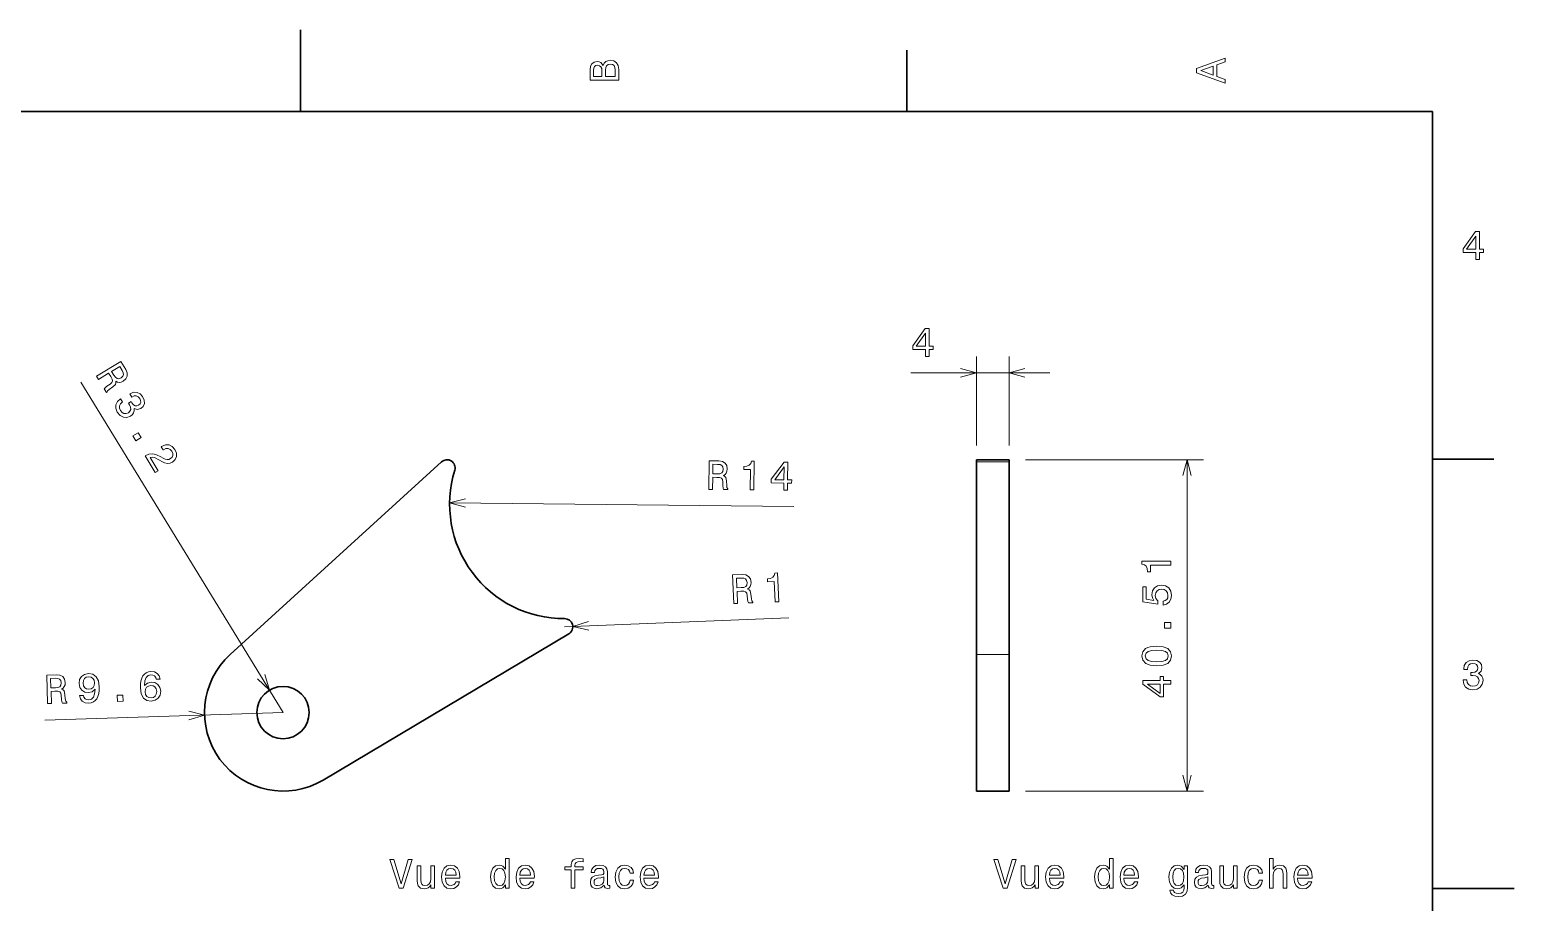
# Model space of a CAD drawing. Extents: x 0 to 297, y 0 to 210.
# Drawn here: x 115.4 to 297, y 103.3 to 210 of the extents above; entities that cross this region are included whole.
import ezdxf

# ---------------------------------------------------------------- set-up
doc = ezdxf.new("R2010")
doc.units = 0

msp = doc.modelspace()

# ---------------------------------------------------------------- linework, layer by layer
at = {"color": 7, "lineweight": 35, "ltscale": 0.25}
for p, q in [((148.5, 200), (148.5, 210)), ((287, 105), (297, 105))]:
    msp.add_line(p, q, dxfattribs=at)
at = {"color": 7, "lineweight": 35, "ltscale": 0.1875}
for p, q in [((222.699997, 200), (222.699997, 207.5)), ((287, 157.5), (294.5, 157.5))]:
    msp.add_line(p, q, dxfattribs=at)
at = {"color": 7, "lineweight": 35}
for p, q in [((287, 200), (10, 200)), ((287, 10), (287, 200)), ((139.900635, 133.615265), (165.745941, 157.172165)), ((231.190292, 133.615265), (231.190292, 157.172165)), ((235.190292, 133.615265), (235.190292, 157.172165)), ((151.274261, 118.268944), (181.331314, 136.142975))]:
    msp.add_line(p, q, dxfattribs=at)
at = {"color": 7, "lineweight": 13, "ltscale": 0.271881}
for p, q in [((231.190292, 159.172165), (231.190292, 170.047394)), ((235.190292, 159.172165), (235.190292, 170.047394))]:
    msp.add_line(p, q, dxfattribs=at)
at = {"color": 7, "lineweight": 13, "ltscale": 0.425901}
msp.add_line((223.154266, 168.047394), (240.190292, 168.047394), dxfattribs=at)
at = {"color": 7, "lineweight": 13}
for p, q in [((146.367477, 126.52021), (121.619736, 166.920044)), ((237.190292, 157.433105), (258.966217, 157.433105)), ((256.966217, 116.920212), (256.966217, 157.433105)), ((166.751083, 152.156448), (208.847015, 151.693008)), ((180.82019, 137.002487), (208.254547, 138.11908)), ((146.367477, 126.52021), (117.237808, 125.603531)), ((237.190292, 116.920212), (258.966217, 116.920212))]:
    msp.add_line(p, q, dxfattribs=at)
at = {"color": 7, "lineweight": 35, "ltscale": 0.006524}
for p, q in [((231.190292, 157.433105), (231.190292, 157.172165)), ((235.190292, 157.433105), (235.190292, 157.172165))]:
    msp.add_line(p, q, dxfattribs=at)
at = {"color": 7, "lineweight": 35, "ltscale": 0.1}
for p, q in [((235.190292, 157.433105), (231.190292, 157.433105)), ((235.190292, 116.920212), (231.190292, 116.920212))]:
    msp.add_line(p, q, dxfattribs=at)
at = {"color": 7, "lineweight": 13, "ltscale": 0.1}
for p, q in [((235.190292, 157.172165), (231.190292, 157.172165)), ((231.190292, 133.615265), (235.190292, 133.615265))]:
    msp.add_line(p, q, dxfattribs=at)
at = {"color": 7, "lineweight": 35, "ltscale": 0.32028}
for p, q in [((231.190292, 133.615265), (231.190292, 120.804085)), ((235.190292, 133.615265), (235.190292, 120.804085))]:
    msp.add_line(p, q, dxfattribs=at)
at = {"color": 7, "lineweight": 35, "ltscale": 0.097097}
for p, q in [((231.190292, 120.804085), (231.190292, 116.920212)), ((235.190292, 120.804085), (235.190292, 116.920212))]:
    msp.add_line(p, q, dxfattribs=at)
at = {"color": 7, "lineweight": 13}
for points in [[(185.542007, 205.630417), (185.249496, 205.983429), (185.052811, 206.074219), (184.81073, 206.104477), (184.432495, 206.03891), (184.160156, 205.842224), (183.993729, 205.524506), (183.933212, 205.080704), (183.933212, 203.835022), (187.433212, 203.835022), (187.433212, 205.151306), (187.36261, 205.620331), (187.155838, 205.968307), (186.828018, 206.185165), (186.384216, 206.260818), (186.08667, 206.215424), (185.839554, 206.094391), (185.65799, 205.897705)], [(185.385666, 204.984879), (185.385666, 204.298996), (184.351807, 204.298996), (184.351807, 205.025223), (184.382065, 205.297562), (184.472839, 205.489197), (184.629181, 205.605194), (184.86116, 205.645538), (185.093155, 205.600143), (185.254532, 205.479111), (185.355408, 205.272339)], [(187.014618, 205.095825), (187.014618, 204.298996), (185.809296, 204.298996), (185.809296, 205.050446), (185.844589, 205.368164), (185.9505, 205.595108), (186.132065, 205.731277), (186.394302, 205.776657), (186.671692, 205.731277), (186.863327, 205.605194), (186.979324, 205.393372)], [(261.633209, 203.466858), (261.633209, 203.930847), (260.604401, 204.298996), (260.604401, 205.695969), (261.633209, 206.064133), (261.633209, 206.538193), (258.128174, 205.257217), (258.128174, 204.742798)], [(260.17572, 204.460388), (258.632477, 205), (260.17572, 205.539627)], [(292.277374, 181.916794), (292.731262, 181.916794), (292.731262, 182.784225), (293.23056, 182.784225), (293.23056, 183.187683), (292.731262, 183.187683), (292.731262, 185.341141), (292.272339, 185.341141), (290.739197, 183.228027), (290.739197, 182.784225), (292.277374, 182.784225)], [(291.162842, 183.187683), (292.277374, 184.756134), (292.277374, 183.187683)], [(224.949661, 170.047394), (225.403549, 170.047394), (225.403549, 170.914825), (225.902832, 170.914825), (225.902832, 171.318298), (225.403549, 171.318298), (225.403549, 173.471741), (224.944611, 173.471741), (223.411469, 171.358643), (223.411469, 170.914825), (224.949661, 170.914825)], [(223.835114, 171.318298), (224.949661, 172.886734), (224.949661, 171.318298)], [(123.53067, 167.629303), (123.775665, 167.229355), (125.035713, 168.001221), (125.28598, 167.592682), (125.457481, 167.283737), (125.513184, 167.057648), (125.434494, 166.867493), (125.207108, 166.669067), (124.833237, 166.410461), (124.595306, 166.229233), (124.47641, 166.085419), (124.753014, 165.633881), (124.834724, 165.683929), (124.894547, 165.856598), (125.097099, 166.027985), (125.560318, 166.353149), (125.872467, 166.644897), (125.923691, 166.812317), (125.910568, 167.017181), (126.123459, 166.911011), (126.347733, 166.882813), (126.584373, 166.92131), (126.82811, 167.035126), (127.152466, 167.31662), (127.318024, 167.654602), (127.307571, 168.038544), (127.126389, 168.459839), (126.515213, 169.45755)], [(126.692352, 168.347733), (126.827248, 168.069595), (126.85881, 167.834625), (126.779427, 167.626297), (126.566605, 167.442703), (126.290833, 167.332916), (126.069183, 167.356827), (125.870598, 167.507233), (125.683136, 167.764999), (125.40126, 168.225143), (126.394669, 168.833679)], [(126.500023, 164.886688), (126.469917, 164.86824), (126.09922, 164.546539), (125.913399, 164.154739), (125.910522, 163.715317), (126.095581, 163.249084), (126.442657, 162.846619), (126.837357, 162.62709), (127.270111, 162.596466), (127.704575, 162.756165), (127.937233, 162.945984), (128.085693, 163.167053), (128.149979, 163.419342), (128.139648, 163.696884), (128.543106, 163.559616), (128.973541, 163.687256), (129.26947, 163.957245), (129.409912, 164.297592), (129.384628, 164.696106), (129.187637, 165.143188), (128.881744, 165.488083), (128.510742, 165.668915), (128.091156, 165.678024), (127.651703, 165.497543), (127.621597, 165.479095), (127.856056, 165.096359), (128.152359, 165.230545), (128.418671, 165.239914), (128.649734, 165.133057), (128.848175, 164.90567), (128.950745, 164.66098), (128.960541, 164.44223), (128.874924, 164.253754), (128.700806, 164.093872), (128.46637, 164.003479), (128.26123, 164.01976), (128.064575, 164.147705), (127.888611, 164.377014), (127.790176, 164.547379), (127.450439, 164.339264), (127.58812, 164.133804), (127.715378, 163.839172), (127.735985, 163.573822), (127.642029, 163.350662), (127.449051, 163.173309), (127.170639, 163.06781), (126.909317, 163.079254), (126.672028, 163.205948), (126.472626, 163.44458), (126.34967, 163.741852), (126.357498, 164.018707), (126.487534, 164.269867), (126.742386, 164.491028)], [(127.99614, 160.3396), (128.35968, 159.746124), (129.000458, 160.138641), (128.636902, 160.732117)], [(129.486664, 157.906372), (130.743256, 155.855026), (131.113098, 156.081589), (130.119934, 157.702881), (130.37738, 157.736374), (130.639938, 157.684296), (131.237686, 157.393982), (131.522125, 157.219284), (131.88092, 157.048737), (132.219757, 156.978333), (132.544617, 157.017639), (132.8591, 157.151138), (133.175552, 157.445526), (133.335571, 157.821518), (133.326508, 158.241806), (133.146027, 158.681259), (132.820023, 159.049332), (132.425583, 159.239441), (131.979233, 159.243988), (131.511337, 159.052002), (131.451126, 159.015121), (131.690857, 158.623779), (131.725266, 158.644852), (132.041412, 158.785278), (132.32756, 158.800888), (132.578445, 158.700256), (132.775909, 158.484116), (132.885696, 158.208344), (132.891464, 157.957565), (132.797516, 157.734406), (132.613129, 157.562317), (132.396866, 157.471237), (132.179092, 157.450211), (131.948578, 157.49826), (131.703644, 157.608444), (131.410614, 157.777878), (130.885803, 158.035995), (130.420197, 158.158859), (129.968155, 158.124435), (129.499557, 157.914276)], [(198.454971, 153.807541), (198.923965, 153.802368), (198.940231, 155.279953), (199.419312, 155.274673), (199.772141, 155.255661), (199.993256, 155.182617), (200.112457, 155.014862), (200.159607, 154.716782), (200.179825, 154.262634), (200.206802, 153.964767), (200.265381, 153.787598), (200.794891, 153.781769), (200.795944, 153.877594), (200.681503, 154.020065), (200.644058, 154.282745), (200.614975, 154.847946), (200.533844, 155.267441), (200.419312, 155.399841), (200.238815, 155.49765), (200.441925, 155.621506), (200.585068, 155.796448), (200.678284, 156.017334), (200.711487, 156.284286), (200.645538, 156.708664), (200.447327, 157.028595), (200.116608, 157.223892), (199.663452, 157.294434), (198.4935, 157.307327)], [(199.527618, 156.867233), (199.834915, 156.833588), (200.050705, 156.735382), (200.184921, 156.557388), (200.227249, 156.279526), (200.173599, 155.987595), (200.035492, 155.812592), (199.802521, 155.724365), (199.484543, 155.702652), (198.944946, 155.708588), (198.957779, 156.873505)], [(203.524551, 153.751724), (203.983459, 153.746674), (204.022263, 157.271667), (203.679337, 157.275452), (203.58519, 156.968826), (203.401367, 156.764069), (203.122665, 156.646088), (202.738968, 156.60997), (202.735016, 156.251923), (203.551971, 156.24292)], [(207.628479, 153.706543), (208.082336, 153.701538), (208.091888, 154.568924), (208.591141, 154.563431), (208.595581, 154.966858), (208.096329, 154.972351), (208.120041, 157.125687), (207.661133, 157.130737), (206.104828, 155.034637), (206.09993, 154.590851), (207.638031, 154.573914)], [(206.527985, 154.989624), (207.659729, 156.5457), (207.642471, 154.977356)], [(206.56575, 140.052002), (207.024307, 140.070663), (206.880951, 143.592972), (206.538284, 143.579025), (206.460098, 143.267944), (206.287094, 143.053955), (206.014877, 142.921753), (205.633545, 142.865845), (205.648102, 142.508072), (206.464432, 142.54129)], [(254.966217, 144.557922), (254.966217, 145.016861), (251.44101, 145.016861), (251.44101, 144.67392), (251.748627, 144.583145), (251.955414, 144.401581), (252.076447, 144.124207), (252.116791, 143.740921), (252.474854, 143.740921), (252.474854, 144.557922)], [(201.500061, 139.845825), (201.968689, 139.864899), (201.9086, 141.341339), (202.387314, 141.360825), (202.740662, 141.360062), (202.965256, 141.298553), (203.092957, 141.137177), (203.155441, 140.841919), (203.199097, 140.389435), (203.24144, 140.093369), (203.309082, 139.919464), (203.838181, 139.940994), (203.83429, 140.036728), (203.712646, 140.173111), (203.661667, 140.433502), (203.603424, 140.996445), (203.500732, 141.411194), (203.379501, 141.537491), (203.194199, 141.625854), (203.39064, 141.760025), (203.524551, 141.942139), (203.606232, 142.167557), (203.625595, 142.435852), (203.537827, 142.856262), (203.323334, 143.165512), (202.982971, 143.34346), (202.526794, 143.390518), (201.357727, 143.342926)], [(202.413208, 142.956863), (202.721817, 142.939133), (202.942398, 142.852219), (203.085632, 142.681381), (203.142258, 142.406082), (203.10376, 142.111771), (202.974884, 141.929871), (202.74678, 141.829727), (202.430344, 141.791611), (201.891174, 141.769669), (201.843796, 142.933685)], [(254.053391, 139.661957), (254.466934, 139.772903), (254.789703, 140.02002), (254.991425, 140.383133), (255.067078, 140.847122), (254.976303, 141.356476), (254.729187, 141.754898), (254.335815, 142.00705), (253.831482, 142.102875), (253.362473, 142.017151), (252.994324, 141.77507), (252.757294, 141.39682), (252.671539, 140.907639), (252.732071, 140.529388), (252.898499, 140.236877), (251.955414, 140.378098), (251.955414, 141.91124), (251.54187, 141.91124), (251.54187, 140.040192), (253.397766, 139.762817), (253.397766, 140.166275), (253.160736, 140.458786), (253.075012, 140.831985), (253.130493, 141.154755), (253.29187, 141.401871), (253.538986, 141.558212), (253.856705, 141.613678), (254.174438, 141.558212), (254.421539, 141.39682), (254.577881, 141.149704), (254.633362, 140.831985), (254.598053, 140.564697), (254.482071, 140.357925), (254.300507, 140.206619), (254.053391, 140.130981)], [(254.966217, 136.828674), (254.966217, 137.524643), (254.214783, 137.524643), (254.214783, 136.828674)], [(253.256561, 132.22522), (254.04834, 132.300858), (254.61319, 132.537888), (254.956131, 132.916138), (255.067078, 133.440628), (254.956131, 133.960083), (254.61319, 134.338333), (254.04834, 134.570313), (253.256561, 134.651001), (252.469818, 134.570313), (252.157135, 134.474487), (251.899933, 134.338333), (251.556992, 133.960083), (251.44101, 133.440628), (251.556992, 132.916138), (251.904968, 132.537888), (252.469818, 132.300858)], [(253.256561, 132.709366), (252.646332, 132.74971), (252.207581, 132.875793), (251.950363, 133.102737), (251.859589, 133.440628), (251.950363, 133.773483), (252.207581, 134.000427), (252.646332, 134.126511), (253.256561, 134.166855), (253.871826, 134.126511), (254.310608, 134.000427), (254.56781, 133.773483), (254.653534, 133.440628), (254.56781, 133.102737), (254.310608, 132.875793), (253.871826, 132.74971)], [(290.729126, 130.51622), (290.729126, 130.480911), (290.809814, 129.996765), (291.046844, 129.633652), (291.420044, 129.401657), (291.914276, 129.315933), (292.438782, 129.401657), (292.832153, 129.623566), (293.08429, 129.976593), (293.175079, 130.430481), (293.134735, 130.728027), (293.023773, 130.970108), (292.842224, 131.156708), (292.600159, 131.292877), (292.927948, 131.565216), (293.043945, 131.998932), (292.968292, 132.392303), (292.751434, 132.68985), (292.398407, 132.87645), (291.914276, 132.942017), (291.460388, 132.861313), (291.112396, 132.63942), (290.885468, 132.286392), (290.809814, 131.817368), (290.809814, 131.782074), (291.258636, 131.782074), (291.299011, 132.104828), (291.430115, 132.336823), (291.641937, 132.478027), (291.939484, 132.528473), (292.201721, 132.488113), (292.393372, 132.382217), (292.509369, 132.210739), (292.554749, 131.97876), (292.509369, 131.731628), (292.388336, 131.565216), (292.176514, 131.46434), (291.889069, 131.434082), (291.692383, 131.439133), (291.692383, 131.04071), (291.939484, 131.050797), (292.257202, 131.005417), (292.494232, 130.884369), (292.635468, 130.687683), (292.685883, 130.430481), (292.630402, 130.13797), (292.484161, 129.921112), (292.252167, 129.784943), (291.944519, 129.739563), (291.626801, 129.789993), (291.394806, 129.941284), (291.248566, 130.183365), (291.193085, 130.51622)], [(117.568077, 127.614914), (118.036865, 127.629669), (117.990387, 129.106598), (118.469254, 129.121674), (118.822586, 129.117645), (119.0466, 129.054062), (119.172806, 128.891525), (119.232574, 128.595703), (119.272057, 128.142838), (119.311661, 127.846382), (119.377701, 127.67186), (119.906982, 127.688515), (119.903961, 127.784286), (119.783585, 127.921783), (119.735016, 128.182632), (119.681961, 128.746078), (119.583099, 129.161774), (119.463043, 129.289185), (119.278564, 129.379242), (119.476227, 129.511612), (119.611816, 129.692474), (119.695564, 129.917114), (119.717407, 130.185226), (119.633507, 130.60643), (119.421883, 130.917648), (119.083168, 131.098724), (118.627441, 131.149979), (117.457993, 131.113174)], [(121.489128, 128.606171), (121.577271, 128.210327), (121.803696, 127.909668), (122.152496, 127.728905), (122.608383, 127.672615), (122.904678, 127.717255), (123.168976, 127.816399), (123.3909, 127.979797), (123.575462, 128.207611), (123.717957, 128.489624), (123.818069, 128.835876), (123.871231, 129.23111), (123.882156, 129.685577), (123.774094, 130.393616), (123.510757, 130.905045), (123.10775, 131.2052), (122.564896, 131.299118), (122.073761, 131.192841), (121.708359, 130.939148), (121.478149, 130.558517), (121.412247, 130.087189), (121.508133, 129.60582), (121.756622, 129.2453), (122.116768, 129.024536), (122.56778, 128.963043), (123.038589, 129.07373), (123.387283, 129.37735), (123.324234, 128.815292), (123.175461, 128.412003), (122.935928, 128.167313), (122.600571, 128.08107), (122.337341, 128.108109), (122.142303, 128.212982), (122.010742, 128.385437), (121.952881, 128.620758)], [(121.901039, 130.10762), (121.941612, 130.421738), (122.074982, 130.673172), (122.291855, 130.836411), (122.577431, 130.900894), (122.876579, 130.854813), (123.10833, 130.705688), (123.25708, 130.46817), (123.322372, 130.157394), (123.276917, 129.838089), (123.143227, 129.596725), (122.915955, 129.443253), (122.610062, 129.383163), (122.33123, 129.42485), (122.109879, 129.564209), (121.961441, 129.791641)], [(131.323883, 130.605972), (131.215271, 131.011261), (130.983948, 131.306732), (130.635162, 131.487488), (130.189514, 131.539063), (129.893219, 131.494415), (129.63916, 131.390549), (129.417236, 131.227142), (129.232666, 130.999329), (129.090179, 130.717331), (128.989899, 130.376114), (128.93187, 129.975677), (128.925812, 129.526413), (129.028992, 128.813171), (129.292328, 128.301743), (129.700378, 128.001755), (130.248108, 127.913025), (130.734207, 128.01915), (131.099762, 128.267792), (131.329987, 128.648422), (131.400757, 129.124954), (131.300003, 129.60112), (131.056549, 129.961807), (130.69136, 130.182419), (130.245239, 130.2491), (129.769547, 130.133224), (129.420685, 129.834641), (129.478851, 130.391495), (129.627625, 130.794785), (129.867157, 131.039474), (130.207397, 131.13092), (130.460709, 131.098526), (130.655579, 130.998688), (130.787155, 130.826233), (130.860138, 130.591385)], [(254.966217, 129.981979), (254.966217, 130.435883), (254.098785, 130.435883), (254.098785, 130.93515), (253.695313, 130.93515), (253.695313, 130.435883), (251.54187, 130.435883), (251.54187, 129.976944), (253.654968, 128.443802), (254.098785, 128.443802), (254.098785, 129.981979)], [(118.509865, 130.717392), (118.818298, 130.696823), (119.038071, 130.60788), (119.179718, 130.43573), (119.23381, 130.159927), (119.192596, 129.865967), (119.062057, 129.685257), (118.833038, 129.587234), (118.516266, 129.552032), (117.976906, 129.535065), (117.940262, 130.699478)], [(130.911972, 129.104523), (130.866516, 128.785217), (130.733002, 128.538818), (130.51123, 128.370377), (130.230545, 128.311081), (129.931549, 128.352127), (129.699799, 128.501251), (129.546005, 128.738617), (129.490646, 129.054749), (129.531219, 129.368866), (129.664902, 129.610214), (129.892014, 129.768738), (130.202789, 129.834015), (130.476746, 129.78714), (130.69809, 129.647781), (130.846695, 129.415298)], [(253.695313, 128.867432), (252.126877, 129.981979), (253.695313, 129.981979)], [(126.112549, 127.883797), (126.808167, 127.905693), (126.784531, 128.656754), (126.088913, 128.634872)], [(161.689377, 108.568626), (160.811844, 105.588081), (159.909119, 108.568626), (159.430008, 108.568626), (160.559692, 105.063583), (161.064011, 105.063583), (162.168472, 108.568626)], [(164.891815, 107.771797), (164.448013, 107.771797), (164.448013, 106.208397), (164.397583, 105.845284), (164.251328, 105.583038), (164.024384, 105.421654), (163.726837, 105.371223), (163.489807, 105.411568), (163.338501, 105.5326), (163.252777, 105.739372), (163.232605, 106.031883), (163.232605, 107.771797), (162.788788, 107.771797), (162.788788, 105.991539), (162.803925, 105.633469), (162.89975, 105.335915), (163.192261, 105.063583), (163.66127, 104.967766), (163.913437, 105.003067), (164.130295, 105.093842), (164.316895, 105.250183), (164.468185, 105.477127), (164.468185, 105.063583), (164.891815, 105.063583)], [(166.228271, 106.289085), (168.003494, 106.289085), (168.00853, 106.495857), (167.927841, 107.075829), (167.705948, 107.509552), (167.352921, 107.771797), (166.883896, 107.867615), (166.424957, 107.766754), (166.07193, 107.484329), (165.844986, 107.025398), (165.764297, 106.420212), (165.839951, 105.799896), (166.066895, 105.346001), (166.414871, 105.063583), (166.868774, 104.967766), (167.262146, 105.033325), (167.5849, 105.204796), (167.82193, 105.477127), (167.958099, 105.84024), (167.519348, 105.84024), (167.428558, 105.638512), (167.29744, 105.487213), (166.92424, 105.36618), (166.63678, 105.421654), (166.419922, 105.598167), (166.278702, 105.885628), (166.228271, 106.273956)], [(166.228271, 106.662285), (166.283752, 107.010269), (166.419922, 107.267471), (166.626694, 107.423813), (166.899033, 107.479286), (167.166321, 107.423813), (167.373093, 107.267471), (167.499176, 107.010269), (167.544556, 106.662285)], [(173.576263, 105.48217), (173.576263, 105.063583), (174.020065, 105.063583), (174.020065, 108.684624), (173.581299, 108.684624), (173.581299, 107.358253), (173.243408, 107.741539), (173.036636, 107.832314), (172.799606, 107.867615), (172.370926, 107.766754), (172.038071, 107.484329), (171.821213, 107.030441), (171.745575, 106.420212), (171.821213, 105.809982), (172.038071, 105.351044), (172.370926, 105.063583), (172.799606, 104.967766), (173.036636, 105.003067), (173.248444, 105.093842)], [(172.875244, 107.4692), (173.167755, 107.398598), (173.389664, 107.201912), (173.520782, 106.8741), (173.571213, 106.420212), (173.520782, 105.961281), (173.389664, 105.633469), (173.167755, 105.43174), (172.875244, 105.36618), (172.59787, 105.43174), (172.386063, 105.633469), (172.244843, 105.966324), (172.199463, 106.420212), (172.244843, 106.869057), (172.386063, 107.196869), (172.59787, 107.398598)], [(175.336349, 106.289085), (177.111557, 106.289085), (177.116608, 106.495857), (177.035919, 107.075829), (176.814011, 107.509552), (176.460983, 107.771797), (175.991974, 107.867615), (175.533035, 107.766754), (175.180008, 107.484329), (174.953064, 107.025398), (174.872375, 106.420212), (174.948013, 105.799896), (175.174957, 105.346001), (175.522949, 105.063583), (175.976837, 104.967766), (176.370209, 105.033325), (176.692978, 105.204796), (176.930008, 105.477127), (177.066177, 105.84024), (176.627411, 105.84024), (176.536636, 105.638512), (176.405518, 105.487213), (176.032318, 105.36618), (175.744843, 105.421654), (175.527985, 105.598167), (175.38678, 105.885628), (175.336349, 106.273956)], [(175.336349, 106.662285), (175.391815, 107.010269), (175.527985, 107.267471), (175.734756, 107.423813), (176.007095, 107.479286), (176.274384, 107.423813), (176.481155, 107.267471), (176.607239, 107.010269), (176.652634, 106.662285)], [(181.635345, 107.30278), (181.635345, 105.063583), (182.079147, 105.063583), (182.079147, 107.30278), (183.087784, 107.30278), (183.087784, 107.681015), (182.079147, 107.681015), (182.079147, 107.847443), (182.114441, 108.049171), (182.230438, 108.185341), (182.427124, 108.266029), (182.709549, 108.296295), (183.087784, 108.276123), (183.087784, 108.659409), (182.608673, 108.684624), (182.174957, 108.639229), (181.872375, 108.503067), (181.690811, 108.266029), (181.635345, 107.928139), (181.635345, 107.681015), (180.82338, 107.681015), (180.82338, 107.30278)], [(185.664871, 105.416611), (185.664871, 105.401482), (185.690094, 105.230011), (185.765747, 105.108971), (186.083466, 105.013153), (186.330582, 105.053497), (186.330582, 105.396439), (186.22467, 105.38131), (186.083466, 105.446869), (186.058243, 105.648598), (186.058243, 107.050613), (185.997726, 107.408684), (185.821213, 107.660843), (185.51358, 107.812141), (185.079865, 107.867615), (184.656235, 107.807098), (184.343552, 107.635628), (184.146866, 107.36834), (184.081299, 107.015312), (184.081299, 106.985054), (184.479721, 106.985054), (184.515015, 107.196869), (184.625977, 107.348167), (184.807526, 107.438942), (185.064728, 107.474243), (185.311859, 107.449028), (185.488358, 107.373383), (185.594269, 107.242256), (185.629578, 107.060699), (185.609406, 106.848885), (185.528717, 106.742981), (185.326981, 106.692543), (184.94873, 106.652199), (184.515015, 106.561424), (184.207382, 106.40004), (184.025833, 106.147881), (183.970352, 105.774681), (184.020782, 105.441826), (184.177124, 105.19471), (184.429291, 105.038368), (184.777267, 104.982895), (185.246292, 105.088799)], [(188.816895, 106.8741), (189.255646, 106.8741), (189.164871, 107.277557), (188.948013, 107.595284), (188.610123, 107.791969), (188.171356, 107.867615), (187.68721, 107.766754), (187.319061, 107.484329), (187.087067, 107.025398), (187.006378, 106.410126), (187.082031, 105.799896), (187.30896, 105.346001), (187.667038, 105.063583), (188.156235, 104.967766), (188.589951, 105.043411), (188.927841, 105.255226), (189.159836, 105.588081), (189.260696, 106.031883), (188.837067, 106.031883), (188.761414, 105.749466), (188.620209, 105.537643), (188.418472, 105.406525), (188.171356, 105.36618), (187.863724, 105.43174), (187.641815, 105.633469), (187.505646, 105.961281), (187.460266, 106.425255), (187.505646, 106.879143), (187.646866, 107.206955), (187.87381, 107.408684), (188.171356, 107.479286), (188.433609, 107.433899), (188.630295, 107.317909), (188.761414, 107.126266)], [(190.516464, 106.289085), (192.291672, 106.289085), (192.296722, 106.495857), (192.216034, 107.075829), (191.994125, 107.509552), (191.641098, 107.771797), (191.172073, 107.867615), (190.71315, 107.766754), (190.360123, 107.484329), (190.133179, 107.025398), (190.05249, 106.420212), (190.128128, 105.799896), (190.355072, 105.346001), (190.703064, 105.063583), (191.156952, 104.967766), (191.550323, 105.033325), (191.873093, 105.204796), (192.110123, 105.477127), (192.246292, 105.84024), (191.807526, 105.84024), (191.716751, 105.638512), (191.585632, 105.487213), (191.212433, 105.36618), (190.924957, 105.421654), (190.708099, 105.598167), (190.566895, 105.885628), (190.516464, 106.273956)], [(190.516464, 106.662285), (190.57193, 107.010269), (190.708099, 107.267471), (190.914871, 107.423813), (191.18721, 107.479286), (191.454498, 107.423813), (191.66127, 107.267471), (191.787354, 107.010269), (191.832733, 106.662285)], [(235.585831, 108.568626), (234.708298, 105.588081), (233.805573, 108.568626), (233.326462, 108.568626), (234.456146, 105.063583), (234.960464, 105.063583), (236.064926, 108.568626)], [(238.788269, 107.771797), (238.344467, 107.771797), (238.344467, 106.208397), (238.294037, 105.845284), (238.147781, 105.583038), (237.920837, 105.421654), (237.623291, 105.371223), (237.386261, 105.411568), (237.234955, 105.5326), (237.149231, 105.739372), (237.129059, 106.031883), (237.129059, 107.771797), (236.685242, 107.771797), (236.685242, 105.991539), (236.700378, 105.633469), (236.796204, 105.335915), (237.088715, 105.063583), (237.557724, 104.967766), (237.809891, 105.003067), (238.026749, 105.093842), (238.213348, 105.250183), (238.364639, 105.477127), (238.364639, 105.063583), (238.788269, 105.063583)], [(240.124725, 106.289085), (241.899948, 106.289085), (241.904984, 106.495857), (241.824295, 107.075829), (241.602402, 107.509552), (241.249374, 107.771797), (240.78035, 107.867615), (240.321411, 107.766754), (239.968384, 107.484329), (239.74144, 107.025398), (239.660751, 106.420212), (239.736404, 105.799896), (239.963348, 105.346001), (240.311325, 105.063583), (240.765228, 104.967766), (241.1586, 105.033325), (241.481354, 105.204796), (241.718384, 105.477127), (241.854553, 105.84024), (241.415802, 105.84024), (241.325012, 105.638512), (241.193893, 105.487213), (240.820694, 105.36618), (240.533234, 105.421654), (240.316376, 105.598167), (240.175156, 105.885628), (240.124725, 106.273956)], [(240.124725, 106.662285), (240.180206, 107.010269), (240.316376, 107.267471), (240.523148, 107.423813), (240.795486, 107.479286), (241.062775, 107.423813), (241.269547, 107.267471), (241.39563, 107.010269), (241.44101, 106.662285)], [(247.472717, 105.48217), (247.472717, 105.063583), (247.916519, 105.063583), (247.916519, 108.684624), (247.477753, 108.684624), (247.477753, 107.358253), (247.139862, 107.741539), (246.93309, 107.832314), (246.69606, 107.867615), (246.26738, 107.766754), (245.934525, 107.484329), (245.717667, 107.030441), (245.642029, 106.420212), (245.717667, 105.809982), (245.934525, 105.351044), (246.26738, 105.063583), (246.69606, 104.967766), (246.93309, 105.003067), (247.144897, 105.093842)], [(246.771698, 107.4692), (247.064209, 107.398598), (247.286118, 107.201912), (247.417236, 106.8741), (247.467667, 106.420212), (247.417236, 105.961281), (247.286118, 105.633469), (247.064209, 105.43174), (246.771698, 105.36618), (246.494324, 105.43174), (246.282516, 105.633469), (246.141296, 105.966324), (246.095917, 106.420212), (246.141296, 106.869057), (246.282516, 107.196869), (246.494324, 107.398598)], [(249.232803, 106.289085), (251.008011, 106.289085), (251.013062, 106.495857), (250.932373, 107.075829), (250.710464, 107.509552), (250.357437, 107.771797), (249.888428, 107.867615), (249.429489, 107.766754), (249.076462, 107.484329), (248.849518, 107.025398), (248.768829, 106.420212), (248.844467, 105.799896), (249.071411, 105.346001), (249.419403, 105.063583), (249.873291, 104.967766), (250.266663, 105.033325), (250.589432, 105.204796), (250.826462, 105.477127), (250.962631, 105.84024), (250.523865, 105.84024), (250.43309, 105.638512), (250.301971, 105.487213), (249.928772, 105.36618), (249.641296, 105.421654), (249.424438, 105.598167), (249.283234, 105.885628), (249.232803, 106.273956)], [(249.232803, 106.662285), (249.288269, 107.010269), (249.424438, 107.267471), (249.63121, 107.423813), (249.903549, 107.479286), (250.170837, 107.423813), (250.377609, 107.267471), (250.503693, 107.010269), (250.549088, 106.662285)], [(257.024597, 105.184624), (257.024597, 107.771797), (256.600952, 107.771797), (256.600952, 107.333038), (256.25296, 107.731453), (256.041168, 107.832314), (255.804123, 107.867615), (255.375458, 107.766754), (255.042603, 107.484329), (254.825745, 107.030441), (254.750092, 106.420212), (254.825745, 105.804939), (255.042603, 105.351044), (255.375458, 105.063583), (255.804123, 104.967766), (256.046204, 105.003067), (256.247925, 105.093842), (256.600952, 105.477127), (256.600952, 105.093842), (256.560608, 104.791252), (256.449646, 104.574387), (256.237854, 104.448311), (255.92012, 104.402924), (255.642746, 104.433182), (255.44606, 104.508827), (255.330063, 104.639954), (255.294769, 104.816467), (254.866089, 104.816467), (254.866089, 104.796295), (254.931641, 104.473526), (255.133377, 104.231453), (255.456146, 104.075111), (255.894897, 104.019638), (256.419403, 104.095284), (256.767395, 104.307098), (256.964081, 104.675255)], [(255.20903, 106.420212), (255.25441, 106.869057), (255.390579, 107.201912), (255.602402, 107.398598), (255.884827, 107.4692), (256.182373, 107.398598), (256.404266, 107.201912), (256.540436, 106.869057), (256.590881, 106.420212), (256.540436, 105.961281), (256.404266, 105.633469), (256.182373, 105.43174), (255.884827, 105.36618), (255.602402, 105.43174), (255.390579, 105.633469), (255.25441, 105.966324)], [(259.56134, 105.416611), (259.56134, 105.401482), (259.586548, 105.230011), (259.662201, 105.108971), (259.979919, 105.013153), (260.227051, 105.053497), (260.227051, 105.396439), (260.121124, 105.38131), (259.979919, 105.446869), (259.954712, 105.648598), (259.954712, 107.050613), (259.894196, 107.408684), (259.717682, 107.660843), (259.410034, 107.812141), (258.976318, 107.867615), (258.552673, 107.807098), (258.23999, 107.635628), (258.043335, 107.36834), (257.977753, 107.015312), (257.977753, 106.985054), (258.37616, 106.985054), (258.411469, 107.196869), (258.52243, 107.348167), (258.703979, 107.438942), (258.961182, 107.474243), (259.208313, 107.449028), (259.384827, 107.373383), (259.490723, 107.242256), (259.526031, 107.060699), (259.505859, 106.848885), (259.425171, 106.742981), (259.22345, 106.692543), (258.845184, 106.652199), (258.411469, 106.561424), (258.103851, 106.40004), (257.922272, 106.147881), (257.866821, 105.774681), (257.917236, 105.441826), (258.073578, 105.19471), (258.325745, 105.038368), (258.673737, 104.982895), (259.142731, 105.088799)], [(263.076447, 107.771797), (262.63266, 107.771797), (262.63266, 106.208397), (262.582214, 105.845284), (262.435974, 105.583038), (262.209015, 105.421654), (261.911469, 105.371223), (261.674438, 105.411568), (261.523132, 105.5326), (261.437408, 105.739372), (261.417236, 106.031883), (261.417236, 107.771797), (260.973419, 107.771797), (260.973419, 105.991539), (260.988556, 105.633469), (261.084381, 105.335915), (261.376892, 105.063583), (261.845917, 104.967766), (262.098083, 105.003067), (262.314941, 105.093842), (262.501526, 105.250183), (262.652832, 105.477127), (262.652832, 105.063583), (263.076447, 105.063583)], [(265.749359, 106.8741), (266.188141, 106.8741), (266.097351, 107.277557), (265.880493, 107.595284), (265.542603, 107.791969), (265.103821, 107.867615), (264.61969, 107.766754), (264.251526, 107.484329), (264.019531, 107.025398), (263.938843, 106.410126), (264.014496, 105.799896), (264.241455, 105.346001), (264.599518, 105.063583), (265.088715, 104.967766), (265.52243, 105.043411), (265.860321, 105.255226), (266.092316, 105.588081), (266.193176, 106.031883), (265.769531, 106.031883), (265.693909, 105.749466), (265.552673, 105.537643), (265.350952, 105.406525), (265.103821, 105.36618), (264.796204, 105.43174), (264.57431, 105.633469), (264.438141, 105.961281), (264.392731, 106.425255), (264.438141, 106.879143), (264.579346, 107.206955), (264.806274, 107.408684), (265.103821, 107.479286), (265.366089, 107.433899), (265.562775, 107.317909), (265.693909, 107.126266)], [(267.060608, 105.063583), (267.504395, 105.063583), (267.504395, 106.626984), (267.549805, 106.985054), (267.696045, 107.247299), (267.923004, 107.408684), (268.225586, 107.4692), (268.467651, 107.41877), (268.618958, 107.2826), (268.694611, 107.055656), (268.719818, 106.753067), (268.719818, 105.063583), (269.163635, 105.063583), (269.163635, 106.843842), (269.143463, 107.201912), (269.052673, 107.499466), (268.755127, 107.771797), (268.291168, 107.867615), (268.039001, 107.832314), (267.822144, 107.736496), (267.640564, 107.585197), (267.504395, 107.378426), (267.504395, 108.684624), (267.060608, 108.684624)], [(270.484955, 106.289085), (272.260162, 106.289085), (272.265228, 106.495857), (272.184509, 107.075829), (271.962616, 107.509552), (271.609589, 107.771797), (271.140564, 107.867615), (270.681641, 107.766754), (270.328613, 107.484329), (270.101685, 107.025398), (270.020996, 106.420212), (270.096619, 105.799896), (270.323578, 105.346001), (270.67157, 105.063583), (271.125458, 104.967766), (271.518829, 105.033325), (271.841583, 105.204796), (272.078613, 105.477127), (272.214783, 105.84024), (271.776031, 105.84024), (271.685242, 105.638512), (271.554138, 105.487213), (271.180908, 105.36618), (270.893463, 105.421654), (270.676605, 105.598167), (270.5354, 105.885628), (270.484955, 106.273956)], [(270.484955, 106.662285), (270.540436, 107.010269), (270.676605, 107.267471), (270.883362, 107.423813), (271.155701, 107.479286), (271.423004, 107.423813), (271.629761, 107.267471), (271.755859, 107.010269), (271.801239, 106.662285)], [(185.614441, 106.011711), (185.553925, 105.749466), (185.392548, 105.547729), (185.150467, 105.416611), (184.852921, 105.371223), (184.66127, 105.396439), (184.525101, 105.477127), (184.439377, 105.61834), (184.414154, 105.815025), (184.434326, 105.991539), (184.515015, 106.117615), (184.837784, 106.258827), (185.246292, 106.319344), (185.614441, 106.440384)], [(259.510895, 106.011711), (259.450378, 105.749466), (259.289001, 105.547729), (259.046936, 105.416611), (258.749359, 105.371223), (258.557739, 105.396439), (258.42157, 105.477127), (258.335815, 105.61834), (258.310608, 105.815025), (258.33078, 105.991539), (258.411469, 106.117615), (258.734253, 106.258827), (259.142731, 106.319344), (259.510895, 106.440384)]]:
    msp.add_lwpolyline(points, close=True, dxfattribs=at)
for points in [[(229.258438, 167.529755), (231.190292, 168.047394), (229.258438, 168.565033)], [(237.122147, 168.565033), (235.190292, 168.047394), (237.122147, 167.529755)], [(257.483856, 155.501251), (256.966217, 157.433105), (256.448578, 155.501251)], [(168.688522, 152.652786), (166.751083, 152.156448), (168.677124, 151.617569)], [(183.728561, 137.638931), (181.819351, 137.043152), (183.77066, 136.604507)], [(143.245422, 130.625885), (144.695938, 129.248932), (144.128235, 131.166672)], [(134.85762, 125.640114), (136.772232, 126.218254), (134.825058, 126.674873)], [(256.448578, 118.852058), (256.966217, 116.920212), (257.483856, 118.852058)]]:
    msp.add_lwpolyline(points, dxfattribs=at)
at = {"color": 7, "lineweight": 35}
msp.add_circle((146.367477, 126.52021), 3.2, dxfattribs=at)
for centre, radius, start, end in [((166.419571, 156.433105), 1, 342.819387, 132.347852), ((180.750244, 152.002319), 14, 162.819388, 270.267167), ((180.82019, 137.002487), 1, 300.738711, 90.267165), ((146.367477, 126.52021), 9.6, 132.347852, 300.738711)]:
    msp.add_arc(centre, radius, start, end, dxfattribs=at)
at = {"color": 7, "lineweight": 13}
msp.add_arc((146.367477, 126.52021), 9.6, 169.865821, 204.606667, dxfattribs=at)

doc.saveas('drawing.dxf')
